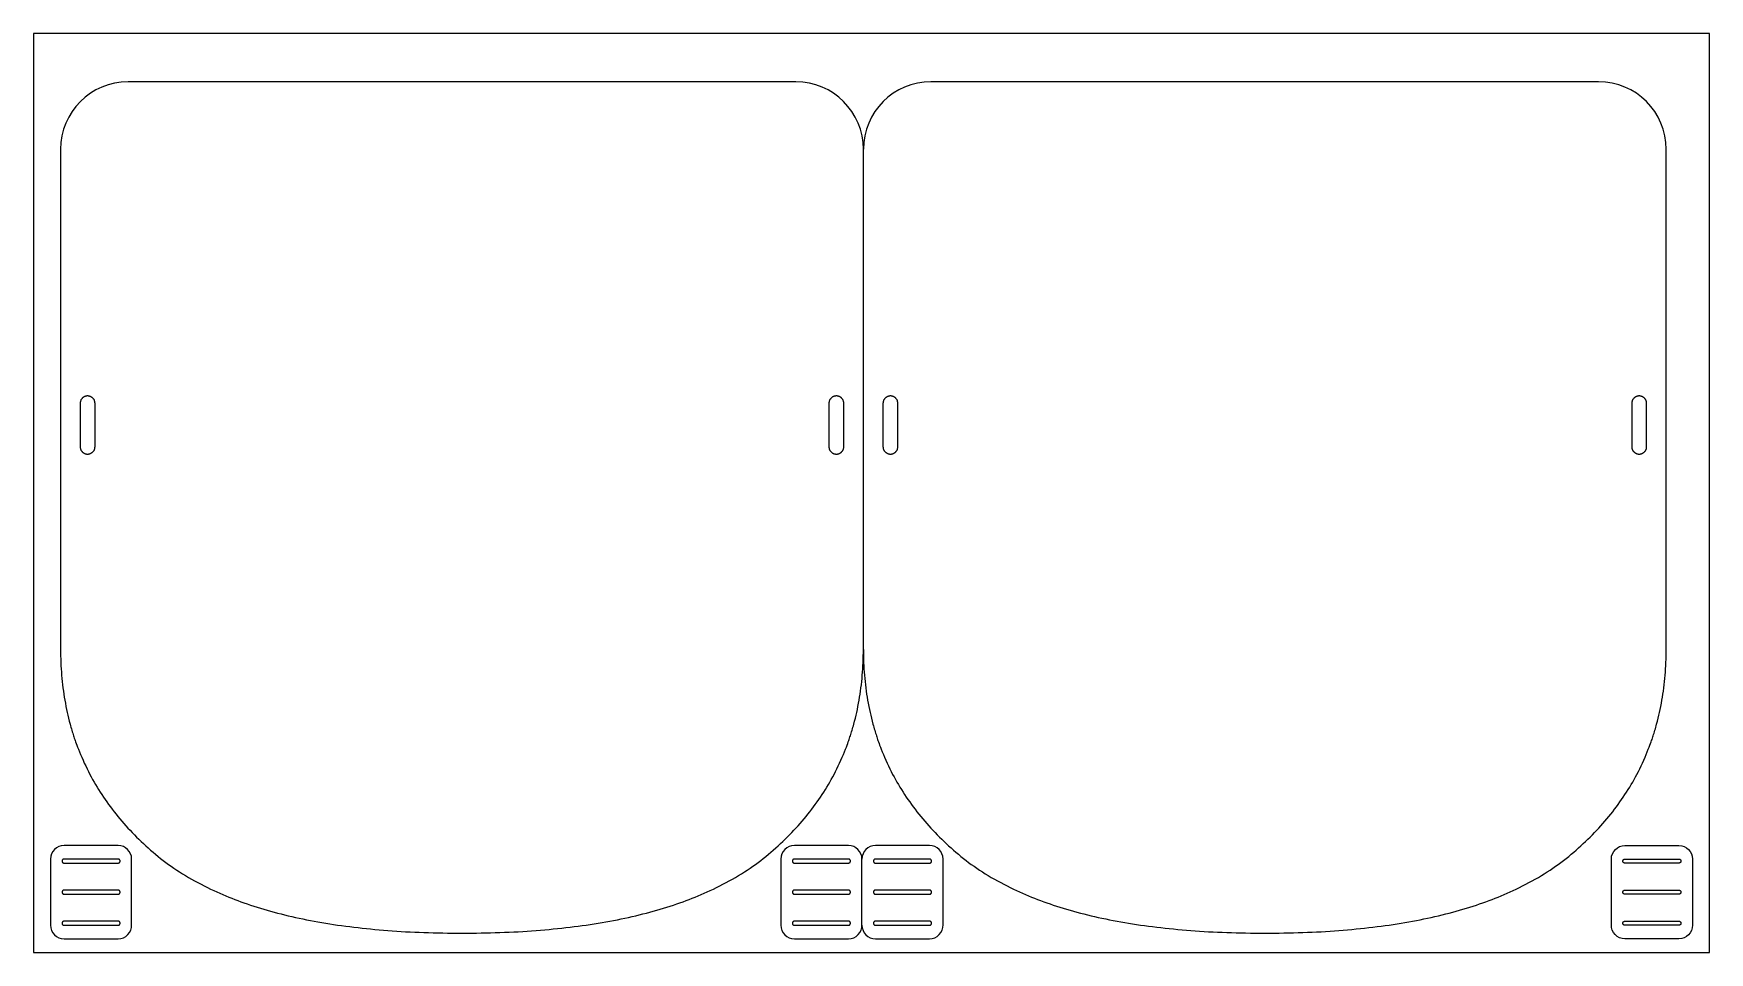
# Model space of a CAD drawing. Header units: millimetres. Extents: x 0 to 620, y 0 to 340.
import ezdxf

# ---------------------------------------------------------------- set-up
doc = ezdxf.new("R2010")
doc.units = ezdxf.units.MM
doc.layers.add('Cut', color=1, linetype='Continuous', true_color=0xff0000)
doc.layers.add('No cut', color=7, linetype='Continuous', true_color=0x000000)

msp = doc.modelspace()

# ---------------------------------------------------------------- linework, layer by layer
at = {"layer": 'Cut'}
for p, q in [((282, 322.15), (35, 322.15)), ((579, 322.15), (332, 322.15)), ((10, 297.15), (10, 112.15)), ((307, 112.15), (307, 297.15)), ((604, 112.15), (604, 297.15)), ((17.25, 203.15), (17.25, 187.15)), ((22.75, 187.15), (22.75, 203.15)), ((294.25, 203.15), (294.25, 187.15)), ((299.75, 187.15), (299.75, 203.15)), ((314.25, 203.15), (314.25, 187.15)), ((319.75, 187.15), (319.75, 203.15)), ((591.25, 203.15), (591.25, 187.15)), ((596.75, 187.15), (596.75, 203.15)), ((331.47, 39.57), (311.47, 39.57)), ((31.29, 34.57), (11.29, 34.57)), ((11.29, 33.07), (31.29, 33.07)), ((301.47, 34.57), (281.47, 34.57)), ((281.47, 33.07), (301.47, 33.07)), ((331.47, 34.57), (311.47, 34.57)), ((311.47, 33.07), (331.47, 33.07)), ((336.47, 10.24), (336.47, 34.57)), ((588.71, 34.57), (608.71, 34.57)), ((608.71, 33.07), (588.71, 33.07)), ((31.29, 23.07), (11.29, 23.07)), ((11.29, 21.57), (31.29, 21.57)), ((301.47, 23.07), (281.47, 23.07)), ((281.47, 21.57), (301.47, 21.57)), ((331.47, 23.07), (311.47, 23.07)), ((311.47, 21.57), (331.47, 21.57)), ((588.71, 23.07), (608.71, 23.07)), ((608.71, 21.57), (588.71, 21.57)), ((31.29, 11.57), (11.29, 11.57)), ((11.29, 10.07), (31.29, 10.07)), ((301.47, 11.57), (281.47, 11.57)), ((281.47, 10.07), (301.47, 10.07)), ((331.47, 11.57), (311.47, 11.57)), ((311.47, 10.07), (331.47, 10.07)), ((588.71, 11.57), (608.71, 11.57)), ((608.71, 10.07), (588.71, 10.07)), ((311.47, 5.07), (331.47, 5.07))]:
    msp.add_line(p, q, dxfattribs=at)
for points in [[(31.29, 39.57), (11.29, 39.57)], [(301.47, 39.57), (281.47, 39.57)], [(588.71, 39.57), (608.71, 39.57)], [(6.29, 34.57), (6.29, 10.07)], [(36.29, 10.24), (36.29, 34.57)], [(276.47, 34.57), (276.47, 10.07)], [(306.47, 10.24), (306.47, 34.57)], [(583.71, 10.24), (583.71, 34.57)], [(613.71, 34.57), (613.71, 10.07)], [(11.29, 5.07), (31.29, 5.07)], [(281.47, 5.07), (301.47, 5.07)], [(608.71, 5.07), (588.71, 5.07)]]:
    msp.add_lwpolyline(points, dxfattribs=at)
for centre, radius, start, end in [((35, 297.15), 25, 90, 180), ((282, 297.15), 25, 0, 90), ((332, 297.15), 25, 90, 180), ((579, 297.15), 25, 0, 90), ((11.29, 34.57), 5, 90, 180), ((31.29, 34.57), 5, 0, 90), ((281.47, 34.57), 5, 90, 180), ((301.47, 34.57), 5, 0, 90), ((311.47, 34.57), 5, 90, 180), ((331.47, 34.57), 5, 0, 90), ((11.29, 10.07), 5, 180, 270), ((31.29, 10.07), 5, 270, 1.99495), ((281.47, 10.07), 5, 180, 270), ((301.47, 10.07), 5, 270, 1.99495), ((311.47, 10.07), 5, 180, 270), ((331.47, 10.07), 5, 270, 1.99495)]:
    msp.add_arc(centre, radius, start, end, dxfattribs=at)
at = {"layer": 'Cut', "extrusion": (0, 0, -1)}
for centre, start, end in [((-588.71, 34.57), 0, 90), ((-608.71, 34.57), 90, 180), ((-588.71, 10.07), 270, 1.99495), ((-608.71, 10.07), 180, 270)]:
    msp.add_arc(centre, 5, start, end, dxfattribs=at)
at = {"layer": 'Cut'}
for points, knots in [([(22.75, 203.15), (22.75, 205.9), (20, 205.9), (17.25, 205.9), (17.25, 203.15)], [-0.035141593, -0.035141593, -0.035141593, -0.034356194, -0.034356194, -0.033570796, -0.033570796, -0.033570796]), ([(299.75, 203.15), (299.75, 205.9), (297, 205.9), (294.25, 205.9), (294.25, 203.15)], [-0.035141593, -0.035141593, -0.035141593, -0.034356194, -0.034356194, -0.033570796, -0.033570796, -0.033570796]), ([(319.75, 203.15), (319.75, 205.9), (317, 205.9), (314.25, 205.9), (314.25, 203.15)], [-0.035141593, -0.035141593, -0.035141593, -0.034356194, -0.034356194, -0.033570796, -0.033570796, -0.033570796]), ([(596.75, 203.15), (596.75, 205.9), (594, 205.9), (591.25, 205.9), (591.25, 203.15)], [-0.035141593, -0.035141593, -0.035141593, -0.034356194, -0.034356194, -0.033570796, -0.033570796, -0.033570796]), ([(17.25, 187.15), (17.25, 184.4), (20, 184.4), (22.75, 184.4), (22.75, 187.15)], [-0.017570796, -0.017570796, -0.017570796, -0.016785398, -0.016785398, -0.016, -0.016, -0.016]), ([(294.25, 187.15), (294.25, 184.4), (297, 184.4), (299.75, 184.4), (299.75, 187.15)], [-0.017570796, -0.017570796, -0.017570796, -0.016785398, -0.016785398, -0.016, -0.016, -0.016]), ([(314.25, 187.15), (314.25, 184.4), (317, 184.4), (319.75, 184.4), (319.75, 187.15)], [-0.017570796, -0.017570796, -0.017570796, -0.016785398, -0.016785398, -0.016, -0.016, -0.016]), ([(591.25, 187.15), (591.25, 184.4), (594, 184.4), (596.75, 184.4), (596.75, 187.15)], [-0.017570796, -0.017570796, -0.017570796, -0.016785398, -0.016785398, -0.016, -0.016, -0.016]), ([(11.29, 34.57), (10.54, 34.57), (10.54, 33.82), (10.54, 33.07), (11.29, 33.07)], [0.171853982, 0.171853982, 0.171853982, 0.17263938, 0.17263938, 0.173424778, 0.173424778, 0.173424778]), ([(31.29, 33.07), (32.04, 33.07), (32.04, 33.82), (32.04, 34.57), (31.29, 34.57)], [0.193424778, 0.193424778, 0.193424778, 0.194210176, 0.194210176, 0.194995574, 0.194995574, 0.194995574]), ([(281.47, 34.57), (280.72, 34.57), (280.72, 33.82), (280.72, 33.07), (281.47, 33.07)], [0.171853982, 0.171853982, 0.171853982, 0.17263938, 0.17263938, 0.173424778, 0.173424778, 0.173424778]), ([(301.47, 33.07), (302.22, 33.07), (302.22, 33.82), (302.22, 34.57), (301.47, 34.57)], [0.193424778, 0.193424778, 0.193424778, 0.194210176, 0.194210176, 0.194995574, 0.194995574, 0.194995574]), ([(311.47, 34.57), (310.72, 34.57), (310.72, 33.82), (310.72, 33.07), (311.47, 33.07)], [0.171853982, 0.171853982, 0.171853982, 0.17263938, 0.17263938, 0.173424778, 0.173424778, 0.173424778]), ([(331.47, 33.07), (332.22, 33.07), (332.22, 33.82), (332.22, 34.57), (331.47, 34.57)], [0.193424778, 0.193424778, 0.193424778, 0.194210176, 0.194210176, 0.194995574, 0.194995574, 0.194995574]), ([(588.71, 33.07), (587.96, 33.07), (587.96, 33.82), (587.96, 34.57), (588.71, 34.57)], [0.193424778, 0.193424778, 0.193424778, 0.194210176, 0.194210176, 0.194995574, 0.194995574, 0.194995574]), ([(608.71, 34.57), (609.46, 34.57), (609.46, 33.82), (609.46, 33.07), (608.71, 33.07)], [0.171853982, 0.171853982, 0.171853982, 0.17263938, 0.17263938, 0.173424778, 0.173424778, 0.173424778]), ([(11.29, 23.07), (10.54, 23.07), (10.54, 22.32), (10.54, 21.57), (11.29, 21.57)], [0.171853982, 0.171853982, 0.171853982, 0.17263938, 0.17263938, 0.173424778, 0.173424778, 0.173424778]), ([(31.29, 21.57), (32.04, 21.57), (32.04, 22.32), (32.04, 23.07), (31.29, 23.07)], [0.193424778, 0.193424778, 0.193424778, 0.194210176, 0.194210176, 0.194995574, 0.194995574, 0.194995574]), ([(281.47, 23.07), (280.72, 23.07), (280.72, 22.32), (280.72, 21.57), (281.47, 21.57)], [0.171853982, 0.171853982, 0.171853982, 0.17263938, 0.17263938, 0.173424778, 0.173424778, 0.173424778]), ([(301.47, 21.57), (302.22, 21.57), (302.22, 22.32), (302.22, 23.07), (301.47, 23.07)], [0.193424778, 0.193424778, 0.193424778, 0.194210176, 0.194210176, 0.194995574, 0.194995574, 0.194995574]), ([(311.47, 23.07), (310.72, 23.07), (310.72, 22.32), (310.72, 21.57), (311.47, 21.57)], [0.171853982, 0.171853982, 0.171853982, 0.17263938, 0.17263938, 0.173424778, 0.173424778, 0.173424778]), ([(331.47, 21.57), (332.22, 21.57), (332.22, 22.32), (332.22, 23.07), (331.47, 23.07)], [0.193424778, 0.193424778, 0.193424778, 0.194210176, 0.194210176, 0.194995574, 0.194995574, 0.194995574]), ([(588.71, 21.57), (587.96, 21.57), (587.96, 22.32), (587.96, 23.07), (588.71, 23.07)], [0.193424778, 0.193424778, 0.193424778, 0.194210176, 0.194210176, 0.194995574, 0.194995574, 0.194995574]), ([(608.71, 23.07), (609.46, 23.07), (609.46, 22.32), (609.46, 21.57), (608.71, 21.57)], [0.171853982, 0.171853982, 0.171853982, 0.17263938, 0.17263938, 0.173424778, 0.173424778, 0.173424778]), ([(11.29, 11.57), (10.54, 11.57), (10.54, 10.82), (10.54, 10.07), (11.29, 10.07)], [0.171853982, 0.171853982, 0.171853982, 0.17263938, 0.17263938, 0.173424778, 0.173424778, 0.173424778]), ([(31.29, 10.07), (32.04, 10.07), (32.04, 10.82), (32.04, 11.57), (31.29, 11.57)], [0.193424778, 0.193424778, 0.193424778, 0.194210176, 0.194210176, 0.194995574, 0.194995574, 0.194995574]), ([(281.47, 11.57), (280.72, 11.57), (280.72, 10.82), (280.72, 10.07), (281.47, 10.07)], [0.171853982, 0.171853982, 0.171853982, 0.17263938, 0.17263938, 0.173424778, 0.173424778, 0.173424778]), ([(301.47, 10.07), (302.22, 10.07), (302.22, 10.82), (302.22, 11.57), (301.47, 11.57)], [0.193424778, 0.193424778, 0.193424778, 0.194210176, 0.194210176, 0.194995574, 0.194995574, 0.194995574]), ([(311.47, 11.57), (310.72, 11.57), (310.72, 10.82), (310.72, 10.07), (311.47, 10.07)], [0.171853982, 0.171853982, 0.171853982, 0.17263938, 0.17263938, 0.173424778, 0.173424778, 0.173424778]), ([(331.47, 10.07), (332.22, 10.07), (332.22, 10.82), (332.22, 11.57), (331.47, 11.57)], [0.193424778, 0.193424778, 0.193424778, 0.194210176, 0.194210176, 0.194995574, 0.194995574, 0.194995574]), ([(588.71, 10.07), (587.96, 10.07), (587.96, 10.82), (587.96, 11.57), (588.71, 11.57)], [0.193424778, 0.193424778, 0.193424778, 0.194210176, 0.194210176, 0.194995574, 0.194995574, 0.194995574]), ([(608.71, 11.57), (609.46, 11.57), (609.46, 10.82), (609.46, 10.07), (608.71, 10.07)], [0.171853982, 0.171853982, 0.171853982, 0.17263938, 0.17263938, 0.173424778, 0.173424778, 0.173424778])]:
    msp.add_rational_spline(points, [1, 0.707106781187, 1, 0.707106781187, 1], degree=2, knots=knots, dxfattribs=at)
for points in [[(10, 112.15), (10, 66.15), (79.5, 7.15), (158.5, 7.15)], [(158.5, 7.15), (237.5, 7.15), (307, 66.15), (307, 112.15)], [(307, 112.15), (307, 66.15), (376.5, 7.15), (455.5, 7.15)], [(455.5, 7.15), (534.5, 7.15), (604, 66.15), (604, 112.15)]]:
    msp.add_open_spline(points, degree=2, dxfattribs=at)
at = {"layer": 'No cut'}
msp.add_lwpolyline([(0, 0), (620, 0), (620, 340), (0, 340)], close=True, dxfattribs=at)

doc.saveas('drawing.dxf')
